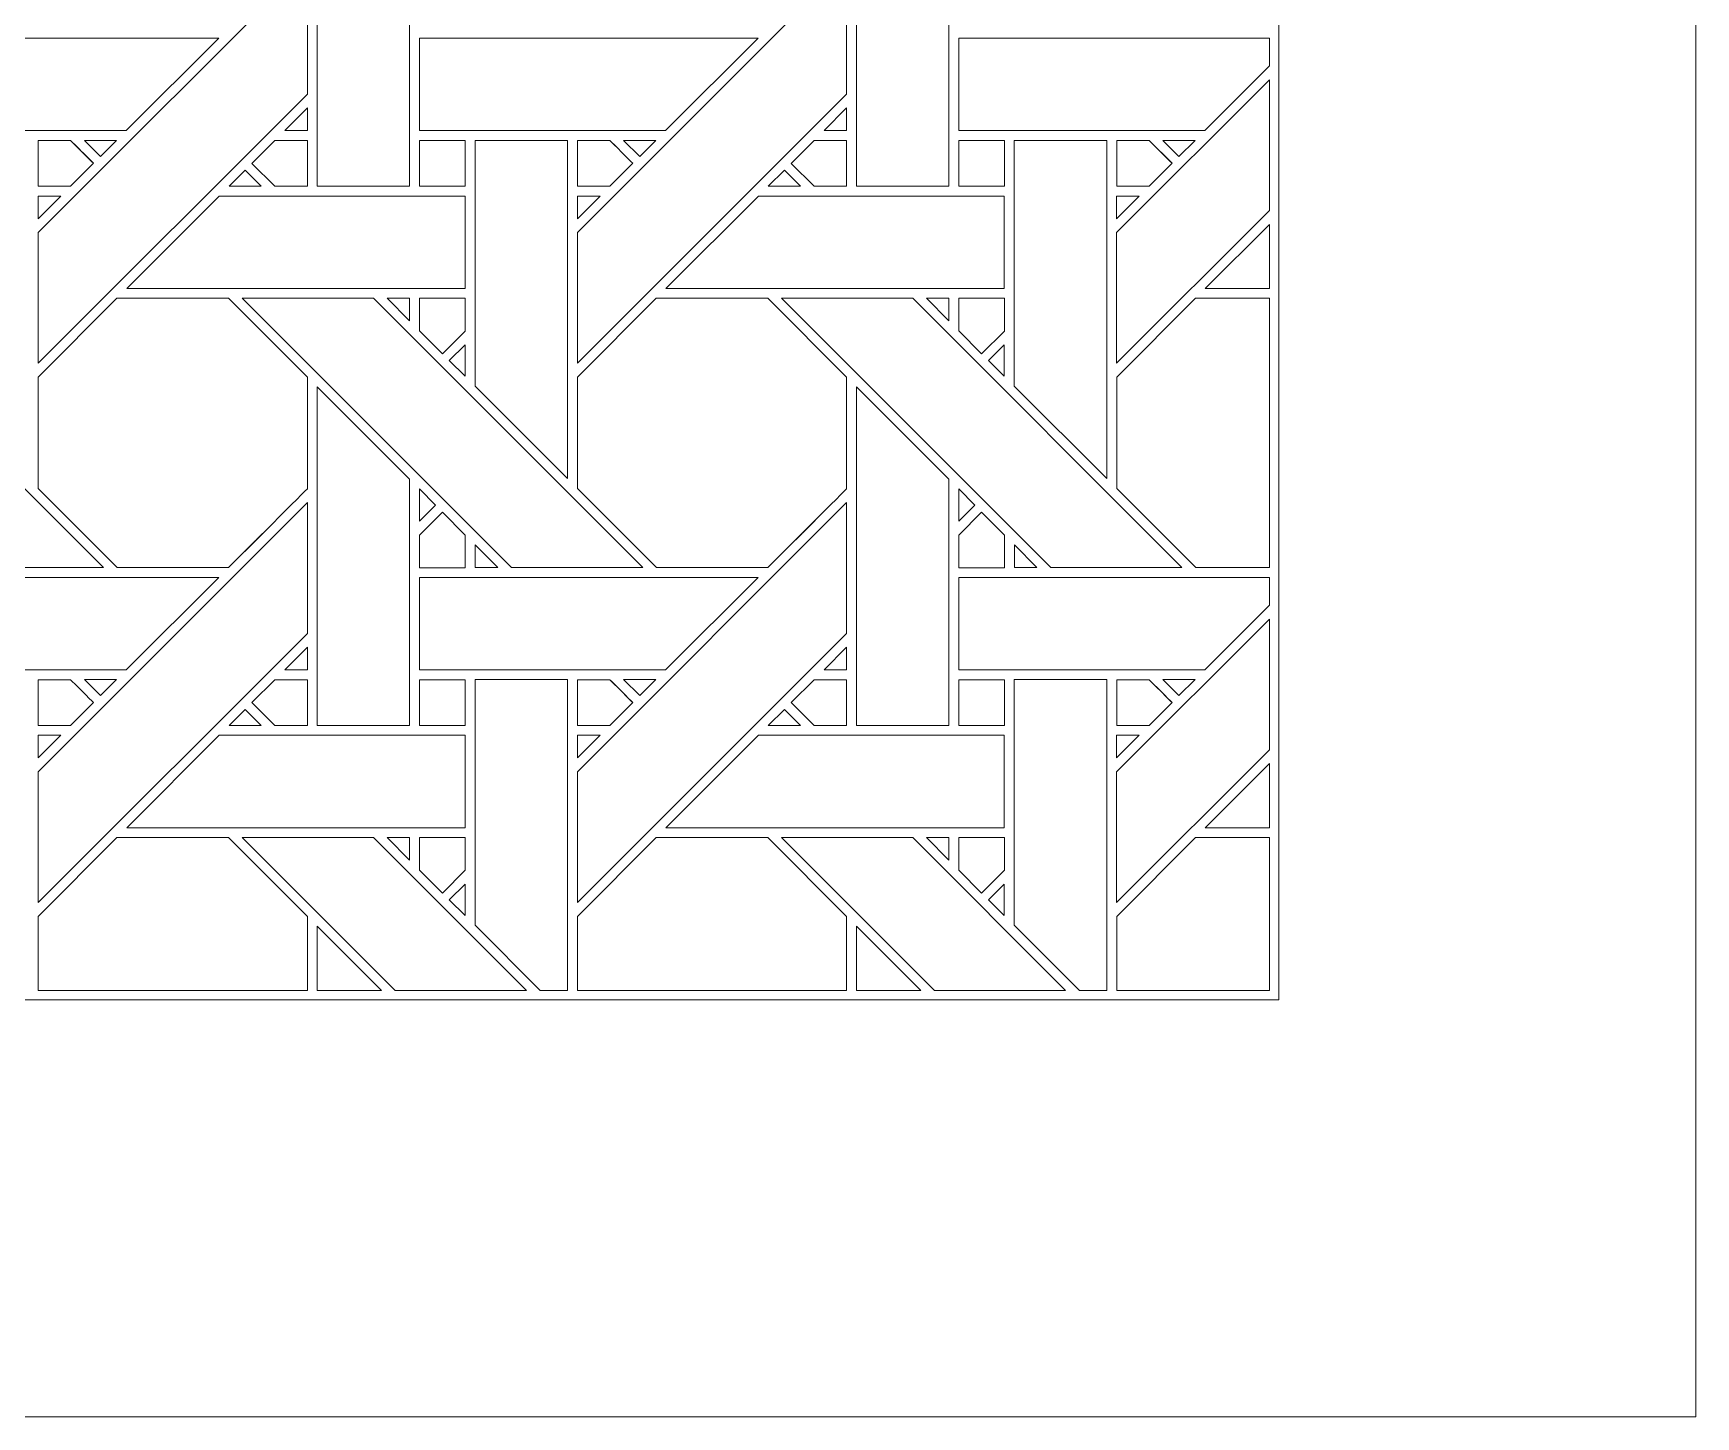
# Model space of a CAD drawing. Header units: inches. Extents: x 6.4 to 18.4, y 3.1 to 15.1.
# Drawn here: x 15.458 to 18.383, y 3.095 to 5.529 of the extents above; entities that cross this region are included whole.
import ezdxf

# ---------------------------------------------------------------- set-up
doc = ezdxf.new("R2010")
doc.units = ezdxf.units.IN
doc.header["$MEASUREMENT"] = 0
doc.layers.add('Design', color=7, linetype='Continuous', lineweight=0)

msp = doc.modelspace()

# ---------------------------------------------------------------- linework, layer by layer
at = {"layer": 'Design'}
for points, knots in [([(18.3821, 15.0948), (18.3821, 15.0948), (6.3829, 15.0948), (6.3829, 15.0948), (6.3829, 15.0948), (6.3829, 3.0948), (6.3829, 3.0948), (6.3829, 3.0948), (18.3829, 3.0948), (18.3829, 3.0948), (18.3829, 3.0948), (18.3829, 15.0948), (18.3829, 15.0948), (18.3829, 15.0948), (18.3821, 15.0948), (18.3821, 15.0948)], [0, 0, 0, 0, 1, 1, 1, 2, 2, 2, 3, 3, 3, 4, 4, 4, 5, 5, 5, 5]), ([(17.6485, 14.3611), (17.6485, 14.3611), (7.1165, 14.3611), (7.1165, 14.3611), (7.1165, 14.3611), (7.1165, 3.8284), (7.1165, 3.8284), (7.1165, 3.8284), (17.6492, 3.8284), (17.6492, 3.8284), (17.6492, 3.8284), (17.6492, 14.3611), (17.6492, 14.3611), (17.6492, 14.3611), (17.6485, 14.3611), (17.6485, 14.3611)], [0, 0, 0, 0, 1, 1, 1, 2, 2, 2, 3, 3, 3, 4, 4, 4, 5, 5, 5, 5]), ([(15.9574, 5.2595), (15.9574, 5.2595), (15.9574, 5.8553), (15.9574, 5.8553), (15.9574, 5.8553), (16.1201, 5.6932), (16.1201, 5.6932), (16.1201, 5.6932), (16.1201, 5.2595), (16.1201, 5.2595), (16.1201, 5.2595), (15.9574, 5.2595), (15.9574, 5.2595)], [0, 0, 0, 0, 1, 1, 1, 2, 2, 2, 3, 3, 3, 4, 4, 4, 4]), ([(16.9061, 5.2595), (16.9061, 5.2595), (16.9061, 5.8553), (16.9061, 5.8553), (16.9061, 5.8553), (17.0689, 5.6932), (17.0689, 5.6932), (17.0689, 5.6932), (17.0689, 5.2595), (17.0689, 5.2595), (17.0689, 5.2595), (16.9061, 5.2595), (16.9061, 5.2595)], [0, 0, 0, 0, 1, 1, 1, 2, 2, 2, 3, 3, 3, 4, 4, 4, 4]), ([(15.4666, 5.1782), (15.4666, 5.1782), (15.9403, 5.6518), (15.9403, 5.6518), (15.9403, 5.6518), (15.9403, 5.4217), (15.9403, 5.4217), (15.9403, 5.4217), (15.4666, 4.9481), (15.4666, 4.9481), (15.4666, 4.9481), (15.4666, 5.1782), (15.4666, 5.1782)], [0, 0, 0, 0, 1, 1, 1, 2, 2, 2, 3, 3, 3, 4, 4, 4, 4]), ([(16.889, 5.4217), (16.889, 5.4217), (16.4153, 4.9481), (16.4153, 4.9481), (16.4153, 4.9481), (16.4153, 5.1782), (16.4153, 5.1782), (16.4153, 5.1782), (16.889, 5.6518), (16.889, 5.6518), (16.889, 5.6518), (16.889, 5.4217), (16.889, 5.4217)], [0, 0, 0, 0, 1, 1, 1, 2, 2, 2, 3, 3, 3, 4, 4, 4, 4]), ([(15.1887, 5.3576), (15.1887, 5.3576), (15.1887, 5.5203), (15.1887, 5.5203), (15.1887, 5.5203), (15.7844, 5.5203), (15.7844, 5.5203), (15.7844, 5.5203), (15.6217, 5.3576), (15.6217, 5.3576), (15.6217, 5.3576), (15.1887, 5.3576), (15.1887, 5.3576)], [0, 0, 0, 0, 1, 1, 1, 2, 2, 2, 3, 3, 3, 4, 4, 4, 4]), ([(16.5704, 5.3576), (16.5704, 5.3576), (16.1375, 5.3576), (16.1375, 5.3576), (16.1375, 5.3576), (16.1375, 5.5203), (16.1375, 5.5203), (16.1375, 5.5203), (16.7332, 5.5203), (16.7332, 5.5203), (16.7332, 5.5203), (16.5704, 5.3576), (16.5704, 5.3576)], [0, 0, 0, 0, 1, 1, 1, 2, 2, 2, 3, 3, 3, 4, 4, 4, 4]), ([(17.6329, 5.4712), (17.6329, 5.4712), (17.5191, 5.3576), (17.5191, 5.3576), (17.5191, 5.3576), (17.0862, 5.3576), (17.0862, 5.3576), (17.0862, 5.3576), (17.0862, 5.5203), (17.0862, 5.5203), (17.0862, 5.5203), (17.6329, 5.5203), (17.6329, 5.5203), (17.6329, 5.5203), (17.6329, 5.4712), (17.6329, 5.4712)], [0, 0, 0, 0, 1, 1, 1, 2, 2, 2, 3, 3, 3, 4, 4, 4, 5, 5, 5, 5]), ([(17.364, 4.9481), (17.364, 4.9481), (17.364, 5.1782), (17.364, 5.1782), (17.364, 5.1782), (17.6329, 5.447), (17.6329, 5.447), (17.6329, 5.447), (17.6329, 5.2169), (17.6329, 5.2169), (17.6329, 5.2169), (17.364, 4.9481), (17.364, 4.9481)], [0, 0, 0, 0, 1, 1, 1, 2, 2, 2, 3, 3, 3, 4, 4, 4, 4]), ([(15.9005, 5.3576), (15.9005, 5.3576), (15.9403, 5.3973), (15.9403, 5.3973), (15.9403, 5.3973), (15.9403, 5.3576), (15.9403, 5.3576), (15.9403, 5.3576), (15.9005, 5.3576), (15.9005, 5.3576)], [0, 0, 0, 0, 1, 1, 1, 2, 2, 2, 3, 3, 3, 3]), ([(16.889, 5.3973), (16.889, 5.3973), (16.889, 5.3576), (16.889, 5.3576), (16.889, 5.3576), (16.8492, 5.3576), (16.8492, 5.3576), (16.8492, 5.3576), (16.889, 5.3973), (16.889, 5.3973)], [0, 0, 0, 0, 1, 1, 1, 2, 2, 2, 3, 3, 3, 3]), ([(15.5237, 5.3403), (15.5288, 5.3351), (15.5596, 5.3043), (15.564, 5.2999), (15.564, 5.2999), (15.5236, 5.2595), (15.5236, 5.2595), (15.5236, 5.2595), (15.4666, 5.2595), (15.4666, 5.2595), (15.4666, 5.2595), (15.4666, 5.3403), (15.4666, 5.3403), (15.4666, 5.3403), (15.5237, 5.3403), (15.5237, 5.3403)], [0, 0, 0, 0, 1, 1, 1, 2, 2, 2, 3, 3, 3, 4, 4, 4, 5, 5, 5, 5]), ([(15.4666, 5.2595), (15.4666, 5.2595), (15.4666, 5.3403), (15.4666, 5.3403), (15.4666, 5.3403), (15.5237, 5.3403), (15.5237, 5.3403), (15.5237, 5.3403), (15.564, 5.2999), (15.564, 5.2999), (15.564, 5.2999), (15.5236, 5.2595), (15.5236, 5.2595), (15.5236, 5.2595), (15.4666, 5.2595), (15.4666, 5.2595)], [0, 0, 0, 0, 1, 1, 1, 2, 2, 2, 3, 3, 3, 4, 4, 4, 5, 5, 5, 5]), ([(15.548, 5.3403), (15.548, 5.3403), (15.6045, 5.3403), (15.6045, 5.3403), (15.6045, 5.3403), (15.5762, 5.3121), (15.5762, 5.3121), (15.5762, 5.3121), (15.548, 5.3403), (15.548, 5.3403)], [0, 0, 0, 0, 1, 1, 1, 2, 2, 2, 3, 3, 3, 3]), ([(15.8832, 5.2595), (15.8832, 5.2595), (15.8428, 5.2998), (15.8428, 5.2998), (15.8428, 5.2998), (15.8832, 5.3403), (15.8832, 5.3403), (15.8832, 5.3403), (15.9403, 5.3403), (15.9403, 5.3403), (15.9403, 5.3403), (15.9403, 5.2595), (15.9403, 5.2595), (15.9403, 5.2595), (15.8832, 5.2595), (15.8832, 5.2595)], [0, 0, 0, 0, 1, 1, 1, 2, 2, 2, 3, 3, 3, 4, 4, 4, 5, 5, 5, 5]), ([(15.8428, 5.2998), (15.8428, 5.2998), (15.8832, 5.3403), (15.8832, 5.3403), (15.8832, 5.3403), (15.9403, 5.3403), (15.9403, 5.3403), (15.9403, 5.3403), (15.9403, 5.2595), (15.9403, 5.2595), (15.9403, 5.2595), (15.8832, 5.2595), (15.8832, 5.2595), (15.8832, 5.2595), (15.8428, 5.2998), (15.8428, 5.2998)], [0, 0, 0, 0, 1, 1, 1, 2, 2, 2, 3, 3, 3, 4, 4, 4, 5, 5, 5, 5]), ([(16.1375, 5.3403), (16.1375, 5.3403), (16.2177, 5.3403), (16.2177, 5.3403), (16.2177, 5.3403), (16.2177, 5.2595), (16.2177, 5.2595), (16.2177, 5.2595), (16.1375, 5.2595), (16.1375, 5.2595), (16.1375, 5.2595), (16.1375, 5.3403), (16.1375, 5.3403)], [0, 0, 0, 0, 1, 1, 1, 2, 2, 2, 3, 3, 3, 4, 4, 4, 4]), ([(16.1375, 5.2595), (16.1375, 5.2595), (16.1375, 5.3403), (16.1375, 5.3403), (16.1375, 5.3403), (16.2177, 5.3403), (16.2177, 5.3403), (16.2177, 5.3403), (16.2177, 5.2595), (16.2177, 5.2595), (16.2177, 5.2595), (16.1375, 5.2595), (16.1375, 5.2595)], [0, 0, 0, 0, 1, 1, 1, 2, 2, 2, 3, 3, 3, 4, 4, 4, 4]), ([(16.3982, 5.3403), (16.3982, 5.3403), (16.3982, 4.7452), (16.3982, 4.7452), (16.3982, 4.7452), (16.2352, 4.9081), (16.2352, 4.9081), (16.2352, 4.9081), (16.2352, 5.3403), (16.2352, 5.3403), (16.2352, 5.3403), (16.3982, 5.3403), (16.3982, 5.3403)], [0, 0, 0, 0, 1, 1, 1, 2, 2, 2, 3, 3, 3, 4, 4, 4, 4]), ([(16.4724, 5.3403), (16.4775, 5.3351), (16.5083, 5.3043), (16.5127, 5.2999), (16.5127, 5.2999), (16.4723, 5.2595), (16.4723, 5.2595), (16.4723, 5.2595), (16.4153, 5.2595), (16.4153, 5.2595), (16.4153, 5.2595), (16.4153, 5.3403), (16.4153, 5.3403), (16.4153, 5.3403), (16.4724, 5.3403), (16.4724, 5.3403)], [0, 0, 0, 0, 1, 1, 1, 2, 2, 2, 3, 3, 3, 4, 4, 4, 5, 5, 5, 5]), ([(16.5127, 5.2999), (16.5127, 5.2999), (16.4723, 5.2595), (16.4723, 5.2595), (16.4723, 5.2595), (16.4153, 5.2595), (16.4153, 5.2595), (16.4153, 5.2595), (16.4153, 5.3403), (16.4153, 5.3403), (16.4153, 5.3403), (16.4724, 5.3403), (16.4724, 5.3403), (16.4777, 5.335), (16.5085, 5.3041), (16.5127, 5.2999)], [0, 0, 0, 0, 1, 1, 1, 2, 2, 2, 3, 3, 3, 4, 4, 4, 5, 5, 5, 5]), ([(16.4967, 5.3403), (16.4967, 5.3403), (16.5532, 5.3403), (16.5532, 5.3403), (16.5532, 5.3403), (16.5249, 5.3121), (16.5249, 5.3121), (16.5249, 5.3121), (16.4967, 5.3403), (16.4967, 5.3403)], [0, 0, 0, 0, 1, 1, 1, 2, 2, 2, 3, 3, 3, 3]), ([(16.8319, 5.2595), (16.8319, 5.2595), (16.7915, 5.2998), (16.7915, 5.2998), (16.7915, 5.2998), (16.832, 5.3403), (16.832, 5.3403), (16.832, 5.3403), (16.889, 5.3403), (16.889, 5.3403), (16.889, 5.3403), (16.889, 5.2595), (16.889, 5.2595), (16.889, 5.2595), (16.8319, 5.2595), (16.8319, 5.2595)], [0, 0, 0, 0, 1, 1, 1, 2, 2, 2, 3, 3, 3, 4, 4, 4, 5, 5, 5, 5]), ([(16.889, 5.2595), (16.889, 5.2595), (16.8319, 5.2595), (16.8319, 5.2595), (16.8319, 5.2595), (16.7915, 5.2998), (16.7915, 5.2998), (16.7915, 5.2998), (16.832, 5.3403), (16.832, 5.3403), (16.832, 5.3403), (16.889, 5.3403), (16.889, 5.3403), (16.889, 5.3403), (16.889, 5.2595), (16.889, 5.2595)], [0, 0, 0, 0, 1, 1, 1, 2, 2, 2, 3, 3, 3, 4, 4, 4, 5, 5, 5, 5]), ([(17.0862, 5.2595), (17.0862, 5.2595), (17.0862, 5.3403), (17.0862, 5.3403), (17.0862, 5.3403), (17.1665, 5.3403), (17.1665, 5.3403), (17.1665, 5.3403), (17.1665, 5.2595), (17.1665, 5.2595), (17.1665, 5.2595), (17.0862, 5.2595), (17.0862, 5.2595)], [0, 0, 0, 0, 1, 1, 1, 2, 2, 2, 3, 3, 3, 4, 4, 4, 4]), ([(17.0862, 5.2595), (17.0862, 5.2595), (17.0862, 5.3403), (17.0862, 5.3403), (17.0862, 5.3403), (17.1665, 5.3403), (17.1665, 5.3403), (17.1665, 5.3403), (17.1665, 5.2595), (17.1665, 5.2595), (17.1665, 5.2595), (17.0862, 5.2595), (17.0862, 5.2595)], [0, 0, 0, 0, 1, 1, 1, 2, 2, 2, 3, 3, 3, 4, 4, 4, 4]), ([(17.3469, 4.7452), (17.3469, 4.7452), (17.184, 4.9081), (17.184, 4.9081), (17.184, 4.9081), (17.184, 5.3403), (17.184, 5.3403), (17.184, 5.3403), (17.3469, 5.3403), (17.3469, 5.3403), (17.3469, 5.3403), (17.3469, 4.7452), (17.3469, 4.7452)], [0, 0, 0, 0, 1, 1, 1, 2, 2, 2, 3, 3, 3, 4, 4, 4, 4]), ([(17.4211, 5.3403), (17.4263, 5.3351), (17.457, 5.3043), (17.4615, 5.2999), (17.4615, 5.2999), (17.421, 5.2595), (17.421, 5.2595), (17.421, 5.2595), (17.3641, 5.2595), (17.3641, 5.2595), (17.3641, 5.2595), (17.3641, 5.3403), (17.3641, 5.3403), (17.3641, 5.3403), (17.4211, 5.3403), (17.4211, 5.3403)], [0, 0, 0, 0, 1, 1, 1, 2, 2, 2, 3, 3, 3, 4, 4, 4, 5, 5, 5, 5]), ([(17.3641, 5.2595), (17.3641, 5.2595), (17.3641, 5.3403), (17.3641, 5.3403), (17.3641, 5.3403), (17.4211, 5.3403), (17.4211, 5.3403), (17.4211, 5.3403), (17.4615, 5.2999), (17.4615, 5.2999), (17.4615, 5.2999), (17.421, 5.2595), (17.421, 5.2595), (17.421, 5.2595), (17.3641, 5.2595), (17.3641, 5.2595)], [0, 0, 0, 0, 1, 1, 1, 2, 2, 2, 3, 3, 3, 4, 4, 4, 5, 5, 5, 5]), ([(17.4455, 5.3403), (17.4455, 5.3403), (17.5019, 5.3403), (17.5019, 5.3403), (17.5019, 5.3403), (17.4736, 5.3121), (17.4736, 5.3121), (17.4736, 5.3121), (17.4455, 5.3403), (17.4455, 5.3403)], [0, 0, 0, 0, 1, 1, 1, 2, 2, 2, 3, 3, 3, 3]), ([(15.8589, 5.2595), (15.8589, 5.2595), (15.8024, 5.2595), (15.8024, 5.2595), (15.8024, 5.2595), (15.8307, 5.2878), (15.8307, 5.2878), (15.8307, 5.2878), (15.8589, 5.2595), (15.8589, 5.2595)], [0, 0, 0, 0, 1, 1, 1, 2, 2, 2, 3, 3, 3, 3]), ([(16.7794, 5.2878), (16.7794, 5.2878), (16.8076, 5.2595), (16.8076, 5.2595), (16.8076, 5.2595), (16.7511, 5.2595), (16.7511, 5.2595), (16.7511, 5.2595), (16.7794, 5.2878), (16.7794, 5.2878)], [0, 0, 0, 0, 1, 1, 1, 2, 2, 2, 3, 3, 3, 3]), ([(15.5064, 5.2424), (15.5064, 5.2424), (15.4666, 5.2025), (15.4666, 5.2025), (15.4666, 5.2025), (15.4666, 5.2424), (15.4666, 5.2424), (15.4666, 5.2424), (15.5064, 5.2424), (15.5064, 5.2424)], [0, 0, 0, 0, 1, 1, 1, 2, 2, 2, 3, 3, 3, 3]), ([(15.6224, 5.0796), (15.6224, 5.0796), (15.7853, 5.2424), (15.7853, 5.2424), (15.7853, 5.2424), (16.2177, 5.2424), (16.2177, 5.2424), (16.2177, 5.2424), (16.2177, 5.0796), (16.2177, 5.0796), (16.2177, 5.0796), (15.6224, 5.0796), (15.6224, 5.0796)], [0, 0, 0, 0, 1, 1, 1, 2, 2, 2, 3, 3, 3, 4, 4, 4, 4]), ([(16.4551, 5.2424), (16.4551, 5.2424), (16.4153, 5.2025), (16.4153, 5.2025), (16.4153, 5.2025), (16.4153, 5.2424), (16.4153, 5.2424), (16.4153, 5.2424), (16.4551, 5.2424), (16.4551, 5.2424)], [0, 0, 0, 0, 1, 1, 1, 2, 2, 2, 3, 3, 3, 3]), ([(17.1664, 5.2424), (17.1664, 5.2424), (17.1664, 5.0796), (17.1664, 5.0796), (17.1664, 5.0796), (16.5711, 5.0796), (16.5711, 5.0796), (16.5711, 5.0796), (16.734, 5.2424), (16.734, 5.2424), (16.734, 5.2424), (17.1664, 5.2424), (17.1664, 5.2424)], [0, 0, 0, 0, 1, 1, 1, 2, 2, 2, 3, 3, 3, 4, 4, 4, 4]), ([(17.4039, 5.2424), (17.4039, 5.2424), (17.364, 5.2025), (17.364, 5.2025), (17.364, 5.2025), (17.364, 5.2424), (17.364, 5.2424), (17.364, 5.2424), (17.4039, 5.2424), (17.4039, 5.2424)], [0, 0, 0, 0, 1, 1, 1, 2, 2, 2, 3, 3, 3, 3]), ([(17.5199, 5.0796), (17.5199, 5.0796), (17.6329, 5.1925), (17.6329, 5.1925), (17.6329, 5.1925), (17.6329, 5.0796), (17.6329, 5.0796), (17.6329, 5.0796), (17.5199, 5.0796), (17.5199, 5.0796)], [0, 0, 0, 0, 1, 1, 1, 2, 2, 2, 3, 3, 3, 3]), ([(14.877, 5.0624), (14.877, 5.0624), (15.1079, 5.0624), (15.1079, 5.0624), (15.1079, 5.0624), (15.5816, 4.5888), (15.5816, 4.5888), (15.5816, 4.5888), (15.3506, 4.5888), (15.3506, 4.5888), (15.3506, 4.5888), (14.877, 5.0624), (14.877, 5.0624)], [0, 0, 0, 0, 1, 1, 1, 2, 2, 2, 3, 3, 3, 4, 4, 4, 4]), ([(15.4666, 4.728), (15.4666, 4.728), (15.4666, 4.9237), (15.4666, 4.9237), (15.4666, 4.9237), (15.6053, 5.0624), (15.6053, 5.0624), (15.6053, 5.0624), (15.8015, 5.0624), (15.8015, 5.0624), (15.8015, 5.0624), (15.9403, 4.9237), (15.9403, 4.9237), (15.9403, 4.9237), (15.9403, 4.7274), (15.9403, 4.7274), (15.9225, 4.7095), (15.8105, 4.5978), (15.8016, 4.5888), (15.8016, 4.5888), (15.6058, 4.5888), (15.6058, 4.5888), (15.6058, 4.5888), (15.4666, 4.728), (15.4666, 4.728)], [0, 0, 0, 0, 1, 1, 1, 2, 2, 2, 3, 3, 3, 4, 4, 4, 5, 5, 5, 6, 6, 6, 7, 7, 7, 8, 8, 8, 8]), ([(15.4666, 4.728), (15.4666, 4.728), (15.4666, 4.9237), (15.4666, 4.9237), (15.4666, 4.9237), (15.6053, 5.0624), (15.6053, 5.0624), (15.6053, 5.0624), (15.8015, 5.0624), (15.8015, 5.0624), (15.8015, 5.0624), (15.9403, 4.9237), (15.9403, 4.9237), (15.9403, 4.9237), (15.9403, 4.7274), (15.9403, 4.7274), (15.9223, 4.7094), (15.8104, 4.5977), (15.8016, 4.5888), (15.8016, 4.5888), (15.6058, 4.5888), (15.6058, 4.5888), (15.6058, 4.5888), (15.4666, 4.728), (15.4666, 4.728)], [0, 0, 0, 0, 1, 1, 1, 2, 2, 2, 3, 3, 3, 4, 4, 4, 5, 5, 5, 6, 6, 6, 7, 7, 7, 8, 8, 8, 8]), ([(15.8257, 5.0624), (15.8257, 5.0624), (16.0567, 5.0624), (16.0567, 5.0624), (16.0567, 5.0624), (16.5303, 4.5888), (16.5303, 4.5888), (16.5303, 4.5888), (16.2993, 4.5888), (16.2993, 4.5888), (16.2993, 4.5888), (15.8257, 5.0624), (15.8257, 5.0624)], [0, 0, 0, 0, 1, 1, 1, 2, 2, 2, 3, 3, 3, 4, 4, 4, 4]), ([(16.1202, 5.0624), (16.1202, 5.0624), (16.1202, 5.0226), (16.1202, 5.0226), (16.1202, 5.0226), (16.0808, 5.0624), (16.0808, 5.0624), (16.0808, 5.0624), (16.1202, 5.0624), (16.1202, 5.0624)], [0, 0, 0, 0, 1, 1, 1, 2, 2, 2, 3, 3, 3, 3]), ([(16.2177, 5.0624), (16.2177, 5.0624), (16.2177, 5.0048), (16.2177, 5.0048), (16.2177, 5.0048), (16.1778, 4.9648), (16.1778, 4.9648), (16.1778, 4.9648), (16.1375, 5.0052), (16.1375, 5.0052), (16.1375, 5.0052), (16.1375, 5.0624), (16.1375, 5.0624), (16.1375, 5.0624), (16.2177, 5.0624), (16.2177, 5.0624)], [0, 0, 0, 0, 1, 1, 1, 2, 2, 2, 3, 3, 3, 4, 4, 4, 5, 5, 5, 5]), ([(16.1778, 4.9648), (16.1778, 4.9648), (16.1375, 5.0052), (16.1375, 5.0052), (16.1375, 5.0052), (16.1375, 5.0624), (16.1375, 5.0624), (16.1375, 5.0624), (16.2177, 5.0624), (16.2177, 5.0624), (16.2177, 5.0624), (16.2177, 5.0048), (16.2177, 5.0048), (16.2177, 5.0048), (16.1778, 4.9648), (16.1778, 4.9648)], [0, 0, 0, 0, 1, 1, 1, 2, 2, 2, 3, 3, 3, 4, 4, 4, 5, 5, 5, 5]), ([(16.4153, 4.728), (16.4153, 4.728), (16.4153, 4.9237), (16.4153, 4.9237), (16.4153, 4.9237), (16.554, 5.0624), (16.554, 5.0624), (16.554, 5.0624), (16.7502, 5.0624), (16.7502, 5.0624), (16.7502, 5.0624), (16.889, 4.9237), (16.889, 4.9237), (16.889, 4.9237), (16.889, 4.7274), (16.889, 4.7274), (16.8712, 4.7095), (16.7593, 4.5978), (16.7503, 4.5888), (16.7503, 4.5888), (16.5546, 4.5888), (16.5546, 4.5888), (16.5546, 4.5888), (16.4153, 4.728), (16.4153, 4.728)], [0, 0, 0, 0, 1, 1, 1, 2, 2, 2, 3, 3, 3, 4, 4, 4, 5, 5, 5, 6, 6, 6, 7, 7, 7, 8, 8, 8, 8]), ([(16.889, 4.7274), (16.8711, 4.7094), (16.7592, 4.5977), (16.7503, 4.5888), (16.7503, 4.5888), (16.5546, 4.5888), (16.5546, 4.5888), (16.5546, 4.5888), (16.4153, 4.728), (16.4153, 4.728), (16.4153, 4.728), (16.4153, 4.9237), (16.4153, 4.9237), (16.4153, 4.9237), (16.554, 5.0624), (16.554, 5.0624), (16.554, 5.0624), (16.7502, 5.0624), (16.7502, 5.0624), (16.7502, 5.0624), (16.889, 4.9237), (16.889, 4.9237), (16.889, 4.9237), (16.889, 4.7274), (16.889, 4.7274)], [0, 0, 0, 0, 1, 1, 1, 2, 2, 2, 3, 3, 3, 4, 4, 4, 5, 5, 5, 6, 6, 6, 7, 7, 7, 8, 8, 8, 8]), ([(17.248, 4.5888), (17.248, 4.5888), (16.7745, 5.0624), (16.7745, 5.0624), (16.7745, 5.0624), (17.0054, 5.0624), (17.0054, 5.0624), (17.0054, 5.0624), (17.479, 4.5888), (17.479, 4.5888), (17.479, 4.5888), (17.248, 4.5888), (17.248, 4.5888)], [0, 0, 0, 0, 1, 1, 1, 2, 2, 2, 3, 3, 3, 4, 4, 4, 4]), ([(17.069, 5.0624), (17.069, 5.0624), (17.069, 5.0226), (17.069, 5.0226), (17.069, 5.0226), (17.0295, 5.0624), (17.0295, 5.0624), (17.0295, 5.0624), (17.069, 5.0624), (17.069, 5.0624)], [0, 0, 0, 0, 1, 1, 1, 2, 2, 2, 3, 3, 3, 3]), ([(17.1665, 5.0624), (17.1665, 5.0624), (17.1665, 5.0048), (17.1665, 5.0048), (17.1665, 5.0048), (17.1265, 4.9648), (17.1265, 4.9648), (17.1265, 4.9648), (17.0862, 5.0052), (17.0862, 5.0052), (17.0862, 5.0052), (17.0862, 5.0624), (17.0862, 5.0624), (17.0862, 5.0624), (17.1665, 5.0624), (17.1665, 5.0624)], [0, 0, 0, 0, 1, 1, 1, 2, 2, 2, 3, 3, 3, 4, 4, 4, 5, 5, 5, 5]), ([(17.1265, 4.9648), (17.1265, 4.9648), (17.0862, 5.0052), (17.0862, 5.0052), (17.0862, 5.0052), (17.0862, 5.0624), (17.0862, 5.0624), (17.0862, 5.0624), (17.1665, 5.0624), (17.1665, 5.0624), (17.1665, 5.0624), (17.1665, 5.0048), (17.1665, 5.0048), (17.1665, 5.0048), (17.1265, 4.9648), (17.1265, 4.9648)], [0, 0, 0, 0, 1, 1, 1, 2, 2, 2, 3, 3, 3, 4, 4, 4, 5, 5, 5, 5]), ([(17.3641, 4.728), (17.3641, 4.728), (17.3641, 4.9237), (17.3641, 4.9237), (17.3641, 4.9237), (17.5028, 5.0624), (17.5028, 5.0624), (17.5028, 5.0624), (17.6329, 5.0624), (17.6329, 5.0624), (17.6329, 5.0624), (17.6329, 4.5888), (17.6329, 4.5888), (17.6329, 4.5888), (17.5033, 4.5888), (17.5033, 4.5888), (17.5033, 4.5888), (17.3641, 4.728), (17.3641, 4.728)], [0, 0, 0, 0, 1, 1, 1, 2, 2, 2, 3, 3, 3, 4, 4, 4, 5, 5, 5, 6, 6, 6, 6]), ([(17.6329, 4.5888), (17.6329, 4.5888), (17.5033, 4.5888), (17.5033, 4.5888), (17.5033, 4.5888), (17.3641, 4.728), (17.3641, 4.728), (17.3641, 4.728), (17.3641, 4.9237), (17.3641, 4.9237), (17.3641, 4.9237), (17.5028, 5.0624), (17.5028, 5.0624), (17.5028, 5.0624), (17.6329, 5.0624), (17.6329, 5.0624), (17.6329, 5.0624), (17.6329, 4.5888), (17.6329, 4.5888)], [0, 0, 0, 0, 1, 1, 1, 2, 2, 2, 3, 3, 3, 4, 4, 4, 5, 5, 5, 6, 6, 6, 6]), ([(16.2177, 4.9806), (16.2177, 4.9806), (16.2177, 4.9254), (16.2177, 4.9254), (16.2177, 4.9254), (16.1899, 4.9528), (16.1899, 4.9528), (16.1899, 4.9528), (16.2177, 4.9806), (16.2177, 4.9806)], [0, 0, 0, 0, 1, 1, 1, 2, 2, 2, 3, 3, 3, 3]), ([(17.1664, 4.9806), (17.1664, 4.9806), (17.1664, 4.9254), (17.1664, 4.9254), (17.1664, 4.9254), (17.1387, 4.9528), (17.1387, 4.9528), (17.1387, 4.9528), (17.1664, 4.9806), (17.1664, 4.9806)], [0, 0, 0, 0, 1, 1, 1, 2, 2, 2, 3, 3, 3, 3]), ([(16.1201, 4.7445), (16.1201, 4.7445), (16.1201, 4.3108), (16.1201, 4.3108), (16.1201, 4.3108), (15.9574, 4.3108), (15.9574, 4.3108), (15.9574, 4.3108), (15.9574, 4.9066), (15.9574, 4.9066), (15.9574, 4.9066), (16.1201, 4.7445), (16.1201, 4.7445)], [0, 0, 0, 0, 1, 1, 1, 2, 2, 2, 3, 3, 3, 4, 4, 4, 4]), ([(16.9061, 4.3108), (16.9061, 4.3108), (16.9061, 4.9066), (16.9061, 4.9066), (16.9061, 4.9066), (17.0689, 4.7445), (17.0689, 4.7445), (17.0689, 4.7445), (17.0689, 4.3108), (17.0689, 4.3108), (17.0689, 4.3108), (16.9061, 4.3108), (16.9061, 4.3108)], [0, 0, 0, 0, 1, 1, 1, 2, 2, 2, 3, 3, 3, 4, 4, 4, 4]), ([(16.1374, 4.6702), (16.1374, 4.6702), (16.1374, 4.727), (16.1374, 4.727), (16.1374, 4.727), (16.1656, 4.6984), (16.1656, 4.6984), (16.1656, 4.6984), (16.1374, 4.6702), (16.1374, 4.6702)], [0, 0, 0, 0, 1, 1, 1, 2, 2, 2, 3, 3, 3, 3]), ([(17.0862, 4.6702), (17.0862, 4.6702), (17.0862, 4.727), (17.0862, 4.727), (17.0862, 4.727), (17.1144, 4.6984), (17.1144, 4.6984), (17.1144, 4.6984), (17.0862, 4.6702), (17.0862, 4.6702)], [0, 0, 0, 0, 1, 1, 1, 2, 2, 2, 3, 3, 3, 3]), ([(15.4666, 4.2294), (15.4666, 4.2294), (15.9403, 4.703), (15.9403, 4.703), (15.9403, 4.703), (15.9403, 4.473), (15.9403, 4.473), (15.9403, 4.473), (15.4666, 3.9994), (15.4666, 3.9994), (15.4666, 3.9994), (15.4666, 4.2294), (15.4666, 4.2294)], [0, 0, 0, 0, 1, 1, 1, 2, 2, 2, 3, 3, 3, 4, 4, 4, 4]), ([(16.1375, 4.5885), (16.1375, 4.5885), (16.1375, 4.6458), (16.1375, 4.6458), (16.1375, 4.6458), (16.1778, 4.6861), (16.1778, 4.6861), (16.1778, 4.6861), (16.2181, 4.6458), (16.2181, 4.6458), (16.2181, 4.6458), (16.2181, 4.5885), (16.2181, 4.5885), (16.2181, 4.5885), (16.1375, 4.5885), (16.1375, 4.5885)], [0, 0, 0, 0, 1, 1, 1, 2, 2, 2, 3, 3, 3, 4, 4, 4, 5, 5, 5, 5]), ([(16.1375, 4.6458), (16.1375, 4.6458), (16.1778, 4.6861), (16.1778, 4.6861), (16.1778, 4.6861), (16.2181, 4.6458), (16.2181, 4.6458), (16.2181, 4.6458), (16.2181, 4.5885), (16.2181, 4.5885), (16.2181, 4.5885), (16.1375, 4.5885), (16.1375, 4.5885), (16.1375, 4.5885), (16.1375, 4.6458), (16.1375, 4.6458)], [0, 0, 0, 0, 1, 1, 1, 2, 2, 2, 3, 3, 3, 4, 4, 4, 5, 5, 5, 5]), ([(16.4153, 4.2294), (16.4153, 4.2294), (16.889, 4.703), (16.889, 4.703), (16.889, 4.703), (16.889, 4.473), (16.889, 4.473), (16.889, 4.473), (16.4153, 3.9994), (16.4153, 3.9994), (16.4153, 3.9994), (16.4153, 4.2294), (16.4153, 4.2294)], [0, 0, 0, 0, 1, 1, 1, 2, 2, 2, 3, 3, 3, 4, 4, 4, 4]), ([(17.0862, 4.5885), (17.0862, 4.5885), (17.0862, 4.6458), (17.0862, 4.6458), (17.0862, 4.6458), (17.1265, 4.6861), (17.1265, 4.6861), (17.1265, 4.6861), (17.1669, 4.6458), (17.1669, 4.6458), (17.1669, 4.6458), (17.1669, 4.5885), (17.1669, 4.5885), (17.1669, 4.5885), (17.0862, 4.5885), (17.0862, 4.5885)], [0, 0, 0, 0, 1, 1, 1, 2, 2, 2, 3, 3, 3, 4, 4, 4, 5, 5, 5, 5]), ([(17.1265, 4.6861), (17.1265, 4.6861), (17.1669, 4.6458), (17.1669, 4.6458), (17.1669, 4.6458), (17.1669, 4.5885), (17.1669, 4.5885), (17.1669, 4.5885), (17.0862, 4.5885), (17.0862, 4.5885), (17.0862, 4.5885), (17.0862, 4.6458), (17.0862, 4.6458), (17.0862, 4.6458), (17.1265, 4.6861), (17.1265, 4.6861)], [0, 0, 0, 0, 1, 1, 1, 2, 2, 2, 3, 3, 3, 4, 4, 4, 5, 5, 5, 5]), ([(16.2751, 4.5888), (16.2751, 4.5888), (16.2354, 4.5888), (16.2354, 4.5888), (16.2354, 4.5888), (16.2354, 4.6285), (16.2354, 4.6285), (16.2354, 4.6285), (16.2751, 4.5888), (16.2751, 4.5888)], [0, 0, 0, 0, 1, 1, 1, 2, 2, 2, 3, 3, 3, 3]), ([(17.1841, 4.5888), (17.1841, 4.5888), (17.1841, 4.6286), (17.1841, 4.6286), (17.1841, 4.6286), (17.2238, 4.5888), (17.2238, 4.5888), (17.2238, 4.5888), (17.1841, 4.5888), (17.1841, 4.5888)], [0, 0, 0, 0, 1, 1, 1, 2, 2, 2, 3, 3, 3, 3]), ([(15.1887, 4.4088), (15.1887, 4.4088), (15.1887, 4.5715), (15.1887, 4.5715), (15.1887, 4.5715), (15.7844, 4.5715), (15.7844, 4.5715), (15.7844, 4.5715), (15.6217, 4.4088), (15.6217, 4.4088), (15.6217, 4.4088), (15.1887, 4.4088), (15.1887, 4.4088)], [0, 0, 0, 0, 1, 1, 1, 2, 2, 2, 3, 3, 3, 4, 4, 4, 4]), ([(16.1375, 4.4088), (16.1375, 4.4088), (16.1375, 4.5715), (16.1375, 4.5715), (16.1375, 4.5715), (16.7332, 4.5715), (16.7332, 4.5715), (16.7332, 4.5715), (16.5704, 4.4088), (16.5704, 4.4088), (16.5704, 4.4088), (16.1375, 4.4088), (16.1375, 4.4088)], [0, 0, 0, 0, 1, 1, 1, 2, 2, 2, 3, 3, 3, 4, 4, 4, 4]), ([(17.6329, 4.5225), (17.6329, 4.5225), (17.5191, 4.4088), (17.5191, 4.4088), (17.5191, 4.4088), (17.0862, 4.4088), (17.0862, 4.4088), (17.0862, 4.4088), (17.0862, 4.5715), (17.0862, 4.5715), (17.0862, 4.5715), (17.6329, 4.5715), (17.6329, 4.5715), (17.6329, 4.5715), (17.6329, 4.5225), (17.6329, 4.5225)], [0, 0, 0, 0, 1, 1, 1, 2, 2, 2, 3, 3, 3, 4, 4, 4, 5, 5, 5, 5]), ([(17.364, 3.9994), (17.364, 3.9994), (17.364, 4.2294), (17.364, 4.2294), (17.364, 4.2294), (17.6329, 4.4982), (17.6329, 4.4982), (17.6329, 4.4982), (17.6329, 4.2682), (17.6329, 4.2682), (17.6329, 4.2682), (17.364, 3.9994), (17.364, 3.9994)], [0, 0, 0, 0, 1, 1, 1, 2, 2, 2, 3, 3, 3, 4, 4, 4, 4]), ([(15.9005, 4.4089), (15.9005, 4.4089), (15.9403, 4.4486), (15.9403, 4.4486), (15.9403, 4.4486), (15.9403, 4.4089), (15.9403, 4.4089), (15.9403, 4.4089), (15.9005, 4.4089), (15.9005, 4.4089)], [0, 0, 0, 0, 1, 1, 1, 2, 2, 2, 3, 3, 3, 3]), ([(16.8492, 4.4089), (16.8492, 4.4089), (16.889, 4.4486), (16.889, 4.4486), (16.889, 4.4486), (16.889, 4.4089), (16.889, 4.4089), (16.889, 4.4089), (16.8492, 4.4089), (16.8492, 4.4089)], [0, 0, 0, 0, 1, 1, 1, 2, 2, 2, 3, 3, 3, 3]), ([(15.564, 4.3512), (15.564, 4.3512), (15.5236, 4.3107), (15.5236, 4.3107), (15.5236, 4.3107), (15.4666, 4.3107), (15.4666, 4.3107), (15.4666, 4.3107), (15.4666, 4.3915), (15.4666, 4.3915), (15.4666, 4.3915), (15.5237, 4.3915), (15.5237, 4.3915), (15.5288, 4.3864), (15.5596, 4.3556), (15.564, 4.3512)], [0, 0, 0, 0, 1, 1, 1, 2, 2, 2, 3, 3, 3, 4, 4, 4, 5, 5, 5, 5]), ([(15.4666, 4.3107), (15.4666, 4.3107), (15.4666, 4.3915), (15.4666, 4.3915), (15.4666, 4.3915), (15.5237, 4.3915), (15.5237, 4.3915), (15.5288, 4.3864), (15.5596, 4.3556), (15.564, 4.3512), (15.564, 4.3512), (15.5236, 4.3107), (15.5236, 4.3107), (15.5236, 4.3107), (15.4666, 4.3107), (15.4666, 4.3107)], [0, 0, 0, 0, 1, 1, 1, 2, 2, 2, 3, 3, 3, 4, 4, 4, 5, 5, 5, 5]), ([(15.548, 4.3916), (15.548, 4.3916), (15.6045, 4.3916), (15.6045, 4.3916), (15.6045, 4.3916), (15.5762, 4.3634), (15.5762, 4.3634), (15.5762, 4.3634), (15.548, 4.3916), (15.548, 4.3916)], [0, 0, 0, 0, 1, 1, 1, 2, 2, 2, 3, 3, 3, 3]), ([(15.8832, 4.3915), (15.8832, 4.3915), (15.9403, 4.3915), (15.9403, 4.3915), (15.9403, 4.3915), (15.9403, 4.3107), (15.9403, 4.3107), (15.9403, 4.3107), (15.8832, 4.3107), (15.8832, 4.3107), (15.8832, 4.3107), (15.8428, 4.3511), (15.8428, 4.3511), (15.8428, 4.3511), (15.8832, 4.3915), (15.8832, 4.3915)], [0, 0, 0, 0, 1, 1, 1, 2, 2, 2, 3, 3, 3, 4, 4, 4, 5, 5, 5, 5]), ([(15.8428, 4.3511), (15.8428, 4.3511), (15.8832, 4.3915), (15.8832, 4.3915), (15.8832, 4.3915), (15.9403, 4.3915), (15.9403, 4.3915), (15.9403, 4.3915), (15.9403, 4.3107), (15.9403, 4.3107), (15.9403, 4.3107), (15.8832, 4.3107), (15.8832, 4.3107), (15.8832, 4.3107), (15.8428, 4.3511), (15.8428, 4.3511)], [0, 0, 0, 0, 1, 1, 1, 2, 2, 2, 3, 3, 3, 4, 4, 4, 5, 5, 5, 5]), ([(16.1375, 4.3107), (16.1375, 4.3107), (16.1375, 4.3915), (16.1375, 4.3915), (16.1375, 4.3915), (16.2177, 4.3915), (16.2177, 4.3915), (16.2177, 4.3915), (16.2177, 4.3107), (16.2177, 4.3107), (16.2177, 4.3107), (16.1375, 4.3107), (16.1375, 4.3107)], [0, 0, 0, 0, 1, 1, 1, 2, 2, 2, 3, 3, 3, 4, 4, 4, 4]), ([(16.1375, 4.3107), (16.1375, 4.3107), (16.1375, 4.3915), (16.1375, 4.3915), (16.1375, 4.3915), (16.2177, 4.3915), (16.2177, 4.3915), (16.2177, 4.3915), (16.2177, 4.3107), (16.2177, 4.3107), (16.2177, 4.3107), (16.1375, 4.3107), (16.1375, 4.3107)], [0, 0, 0, 0, 1, 1, 1, 2, 2, 2, 3, 3, 3, 4, 4, 4, 4]), ([(16.3498, 3.8448), (16.3498, 3.8448), (16.2352, 3.9594), (16.2352, 3.9594), (16.2352, 3.9594), (16.2352, 4.3916), (16.2352, 4.3916), (16.2352, 4.3916), (16.3982, 4.3916), (16.3982, 4.3916), (16.3982, 4.3916), (16.3982, 3.8448), (16.3982, 3.8448), (16.3982, 3.8448), (16.3498, 3.8448), (16.3498, 3.8448)], [0, 0, 0, 0, 1, 1, 1, 2, 2, 2, 3, 3, 3, 4, 4, 4, 5, 5, 5, 5]), ([(16.5127, 4.3512), (16.5127, 4.3512), (16.4723, 4.3107), (16.4723, 4.3107), (16.4723, 4.3107), (16.4153, 4.3107), (16.4153, 4.3107), (16.4153, 4.3107), (16.4153, 4.3915), (16.4153, 4.3915), (16.4153, 4.3915), (16.4724, 4.3915), (16.4724, 4.3915), (16.4775, 4.3864), (16.5083, 4.3556), (16.5127, 4.3512)], [0, 0, 0, 0, 1, 1, 1, 2, 2, 2, 3, 3, 3, 4, 4, 4, 5, 5, 5, 5]), ([(16.4153, 4.3107), (16.4153, 4.3107), (16.4153, 4.3915), (16.4153, 4.3915), (16.4153, 4.3915), (16.4724, 4.3915), (16.4724, 4.3915), (16.4778, 4.3862), (16.5127, 4.3512), (16.5127, 4.3512), (16.5127, 4.3512), (16.4723, 4.3107), (16.4723, 4.3107), (16.4723, 4.3107), (16.4153, 4.3107), (16.4153, 4.3107)], [0, 0, 0, 0, 1, 1, 1, 2, 2, 2, 3, 3, 3, 4, 4, 4, 5, 5, 5, 5]), ([(16.4967, 4.3916), (16.4967, 4.3916), (16.5532, 4.3916), (16.5532, 4.3916), (16.5532, 4.3916), (16.5249, 4.3634), (16.5249, 4.3634), (16.5249, 4.3634), (16.4967, 4.3916), (16.4967, 4.3916)], [0, 0, 0, 0, 1, 1, 1, 2, 2, 2, 3, 3, 3, 3]), ([(16.832, 4.3915), (16.832, 4.3915), (16.889, 4.3915), (16.889, 4.3915), (16.889, 4.3915), (16.889, 4.3107), (16.889, 4.3107), (16.889, 4.3107), (16.8319, 4.3107), (16.8319, 4.3107), (16.8319, 4.3107), (16.7915, 4.3511), (16.7915, 4.3511), (16.7915, 4.3511), (16.832, 4.3915), (16.832, 4.3915)], [0, 0, 0, 0, 1, 1, 1, 2, 2, 2, 3, 3, 3, 4, 4, 4, 5, 5, 5, 5]), ([(16.7915, 4.3511), (16.7915, 4.3511), (16.832, 4.3915), (16.832, 4.3915), (16.832, 4.3915), (16.889, 4.3915), (16.889, 4.3915), (16.889, 4.3915), (16.889, 4.3107), (16.889, 4.3107), (16.889, 4.3107), (16.8319, 4.3107), (16.8319, 4.3107), (16.8319, 4.3107), (16.7915, 4.3511), (16.7915, 4.3511)], [0, 0, 0, 0, 1, 1, 1, 2, 2, 2, 3, 3, 3, 4, 4, 4, 5, 5, 5, 5]), ([(17.0862, 4.3107), (17.0862, 4.3107), (17.0862, 4.3915), (17.0862, 4.3915), (17.0862, 4.3915), (17.1665, 4.3915), (17.1665, 4.3915), (17.1665, 4.3915), (17.1665, 4.3107), (17.1665, 4.3107), (17.1665, 4.3107), (17.0862, 4.3107), (17.0862, 4.3107)], [0, 0, 0, 0, 1, 1, 1, 2, 2, 2, 3, 3, 3, 4, 4, 4, 4]), ([(17.0862, 4.3107), (17.0862, 4.3107), (17.0862, 4.3915), (17.0862, 4.3915), (17.0862, 4.3915), (17.1665, 4.3915), (17.1665, 4.3915), (17.1665, 4.3915), (17.1665, 4.3107), (17.1665, 4.3107), (17.1665, 4.3107), (17.0862, 4.3107), (17.0862, 4.3107)], [0, 0, 0, 0, 1, 1, 1, 2, 2, 2, 3, 3, 3, 4, 4, 4, 4]), ([(17.3469, 3.8448), (17.3469, 3.8448), (17.2986, 3.8448), (17.2986, 3.8448), (17.2986, 3.8448), (17.184, 3.9594), (17.184, 3.9594), (17.184, 3.9594), (17.184, 4.3916), (17.184, 4.3916), (17.184, 4.3916), (17.3469, 4.3916), (17.3469, 4.3916), (17.3469, 4.3916), (17.3469, 3.8448), (17.3469, 3.8448)], [0, 0, 0, 0, 1, 1, 1, 2, 2, 2, 3, 3, 3, 4, 4, 4, 5, 5, 5, 5]), ([(17.4615, 4.3512), (17.4615, 4.3512), (17.421, 4.3107), (17.421, 4.3107), (17.421, 4.3107), (17.3641, 4.3107), (17.3641, 4.3107), (17.3641, 4.3107), (17.3641, 4.3915), (17.3641, 4.3915), (17.3641, 4.3915), (17.4211, 4.3915), (17.4211, 4.3915), (17.4263, 4.3864), (17.457, 4.3556), (17.4615, 4.3512)], [0, 0, 0, 0, 1, 1, 1, 2, 2, 2, 3, 3, 3, 4, 4, 4, 5, 5, 5, 5]), ([(17.3641, 4.3107), (17.3641, 4.3107), (17.3641, 4.3915), (17.3641, 4.3915), (17.3641, 4.3915), (17.4211, 4.3915), (17.4211, 4.3915), (17.4265, 4.3861), (17.4615, 4.3512), (17.4615, 4.3512), (17.4615, 4.3512), (17.421, 4.3107), (17.421, 4.3107), (17.421, 4.3107), (17.3641, 4.3107), (17.3641, 4.3107)], [0, 0, 0, 0, 1, 1, 1, 2, 2, 2, 3, 3, 3, 4, 4, 4, 5, 5, 5, 5]), ([(17.4455, 4.3916), (17.4455, 4.3916), (17.5019, 4.3916), (17.5019, 4.3916), (17.5019, 4.3916), (17.4736, 4.3634), (17.4736, 4.3634), (17.4736, 4.3634), (17.4455, 4.3916), (17.4455, 4.3916)], [0, 0, 0, 0, 1, 1, 1, 2, 2, 2, 3, 3, 3, 3]), ([(15.8589, 4.3108), (15.8589, 4.3108), (15.8024, 4.3108), (15.8024, 4.3108), (15.8024, 4.3108), (15.8307, 4.339), (15.8307, 4.339), (15.8307, 4.339), (15.8589, 4.3108), (15.8589, 4.3108)], [0, 0, 0, 0, 1, 1, 1, 2, 2, 2, 3, 3, 3, 3]), ([(16.8076, 4.3108), (16.8076, 4.3108), (16.7511, 4.3108), (16.7511, 4.3108), (16.7511, 4.3108), (16.7794, 4.339), (16.7794, 4.339), (16.7794, 4.339), (16.8076, 4.3108), (16.8076, 4.3108)], [0, 0, 0, 0, 1, 1, 1, 2, 2, 2, 3, 3, 3, 3]), ([(15.5064, 4.2936), (15.5064, 4.2936), (15.4666, 4.2538), (15.4666, 4.2538), (15.4666, 4.2538), (15.4666, 4.2936), (15.4666, 4.2936), (15.4666, 4.2936), (15.5064, 4.2936), (15.5064, 4.2936)], [0, 0, 0, 0, 1, 1, 1, 2, 2, 2, 3, 3, 3, 3]), ([(15.6224, 4.1308), (15.6224, 4.1308), (15.7853, 4.2936), (15.7853, 4.2936), (15.7853, 4.2936), (16.2177, 4.2936), (16.2177, 4.2936), (16.2177, 4.2936), (16.2177, 4.1308), (16.2177, 4.1308), (16.2177, 4.1308), (15.6224, 4.1308), (15.6224, 4.1308)], [0, 0, 0, 0, 1, 1, 1, 2, 2, 2, 3, 3, 3, 4, 4, 4, 4]), ([(16.4551, 4.2936), (16.4551, 4.2936), (16.4153, 4.2538), (16.4153, 4.2538), (16.4153, 4.2538), (16.4153, 4.2936), (16.4153, 4.2936), (16.4153, 4.2936), (16.4551, 4.2936), (16.4551, 4.2936)], [0, 0, 0, 0, 1, 1, 1, 2, 2, 2, 3, 3, 3, 3]), ([(16.5711, 4.1308), (16.5711, 4.1308), (16.734, 4.2936), (16.734, 4.2936), (16.734, 4.2936), (17.1664, 4.2936), (17.1664, 4.2936), (17.1664, 4.2936), (17.1664, 4.1308), (17.1664, 4.1308), (17.1664, 4.1308), (16.5711, 4.1308), (16.5711, 4.1308)], [0, 0, 0, 0, 1, 1, 1, 2, 2, 2, 3, 3, 3, 4, 4, 4, 4]), ([(17.4039, 4.2936), (17.4039, 4.2936), (17.364, 4.2538), (17.364, 4.2538), (17.364, 4.2538), (17.364, 4.2936), (17.364, 4.2936), (17.364, 4.2936), (17.4039, 4.2936), (17.4039, 4.2936)], [0, 0, 0, 0, 1, 1, 1, 2, 2, 2, 3, 3, 3, 3]), ([(17.5199, 4.1308), (17.5199, 4.1308), (17.6329, 4.2438), (17.6329, 4.2438), (17.6329, 4.2438), (17.6329, 4.1308), (17.6329, 4.1308), (17.6329, 4.1308), (17.5199, 4.1308), (17.5199, 4.1308)], [0, 0, 0, 0, 1, 1, 1, 2, 2, 2, 3, 3, 3, 3]), ([(15.4666, 3.8448), (15.4666, 3.8448), (15.4666, 3.9749), (15.4666, 3.9749), (15.4666, 3.9749), (15.6053, 4.1136), (15.6053, 4.1136), (15.6053, 4.1136), (15.8015, 4.1136), (15.8015, 4.1136), (15.8015, 4.1136), (15.9403, 3.9749), (15.9403, 3.9749), (15.9403, 3.9749), (15.9403, 3.8448), (15.9403, 3.8448), (15.9403, 3.8448), (15.4666, 3.8448), (15.4666, 3.8448)], [0, 0, 0, 0, 1, 1, 1, 2, 2, 2, 3, 3, 3, 4, 4, 4, 5, 5, 5, 6, 6, 6, 6]), ([(15.4666, 3.8448), (15.4666, 3.8448), (15.4666, 3.9749), (15.4666, 3.9749), (15.4666, 3.9749), (15.6053, 4.1136), (15.6053, 4.1136), (15.6053, 4.1136), (15.8015, 4.1136), (15.8015, 4.1136), (15.8015, 4.1136), (15.9403, 3.9749), (15.9403, 3.9749), (15.9403, 3.9749), (15.9403, 3.8448), (15.9403, 3.8448), (15.9403, 3.8448), (15.4666, 3.8448), (15.4666, 3.8448)], [0, 0, 0, 0, 1, 1, 1, 2, 2, 2, 3, 3, 3, 4, 4, 4, 5, 5, 5, 6, 6, 6, 6]), ([(15.8257, 4.1137), (15.8257, 4.1137), (16.0567, 4.1137), (16.0567, 4.1137), (16.0567, 4.1137), (16.3256, 3.8448), (16.3256, 3.8448), (16.3256, 3.8448), (16.0946, 3.8448), (16.0946, 3.8448), (16.0946, 3.8448), (15.8257, 4.1137), (15.8257, 4.1137)], [0, 0, 0, 0, 1, 1, 1, 2, 2, 2, 3, 3, 3, 4, 4, 4, 4]), ([(16.1202, 4.1137), (16.1202, 4.1137), (16.1202, 4.0739), (16.1202, 4.0739), (16.1202, 4.0739), (16.0808, 4.1137), (16.0808, 4.1137), (16.0808, 4.1137), (16.1202, 4.1137), (16.1202, 4.1137)], [0, 0, 0, 0, 1, 1, 1, 2, 2, 2, 3, 3, 3, 3]), ([(16.2177, 4.1137), (16.2177, 4.1137), (16.2177, 4.0561), (16.2177, 4.0561), (16.2177, 4.0561), (16.1778, 4.0161), (16.1778, 4.0161), (16.1778, 4.0161), (16.1375, 4.0564), (16.1375, 4.0564), (16.1375, 4.0564), (16.1375, 4.1137), (16.1375, 4.1137), (16.1375, 4.1137), (16.2177, 4.1137), (16.2177, 4.1137)], [0, 0, 0, 0, 1, 1, 1, 2, 2, 2, 3, 3, 3, 4, 4, 4, 5, 5, 5, 5]), ([(16.1778, 4.0161), (16.1778, 4.0161), (16.1375, 4.0564), (16.1375, 4.0564), (16.1375, 4.0564), (16.1375, 4.1137), (16.1375, 4.1137), (16.1375, 4.1137), (16.2177, 4.1137), (16.2177, 4.1137), (16.2177, 4.1137), (16.2177, 4.0561), (16.2177, 4.0561), (16.2177, 4.0561), (16.1778, 4.0161), (16.1778, 4.0161)], [0, 0, 0, 0, 1, 1, 1, 2, 2, 2, 3, 3, 3, 4, 4, 4, 5, 5, 5, 5]), ([(16.4153, 3.8448), (16.4153, 3.8448), (16.4153, 3.9749), (16.4153, 3.9749), (16.4153, 3.9749), (16.554, 4.1136), (16.554, 4.1136), (16.554, 4.1136), (16.7502, 4.1136), (16.7502, 4.1136), (16.7502, 4.1136), (16.889, 3.9749), (16.889, 3.9749), (16.889, 3.9749), (16.889, 3.8448), (16.889, 3.8448), (16.889, 3.8448), (16.4153, 3.8448), (16.4153, 3.8448)], [0, 0, 0, 0, 1, 1, 1, 2, 2, 2, 3, 3, 3, 4, 4, 4, 5, 5, 5, 6, 6, 6, 6]), ([(16.4153, 3.8448), (16.4153, 3.8448), (16.4153, 3.9749), (16.4153, 3.9749), (16.4153, 3.9749), (16.554, 4.1136), (16.554, 4.1136), (16.554, 4.1136), (16.7502, 4.1136), (16.7502, 4.1136), (16.7502, 4.1136), (16.889, 3.9749), (16.889, 3.9749), (16.889, 3.9749), (16.889, 3.8448), (16.889, 3.8448), (16.889, 3.8448), (16.4153, 3.8448), (16.4153, 3.8448)], [0, 0, 0, 0, 1, 1, 1, 2, 2, 2, 3, 3, 3, 4, 4, 4, 5, 5, 5, 6, 6, 6, 6]), ([(16.7745, 4.1137), (16.7745, 4.1137), (17.0054, 4.1137), (17.0054, 4.1137), (17.0054, 4.1137), (17.2743, 3.8448), (17.2743, 3.8448), (17.2743, 3.8448), (17.0433, 3.8448), (17.0433, 3.8448), (17.0433, 3.8448), (16.7745, 4.1137), (16.7745, 4.1137)], [0, 0, 0, 0, 1, 1, 1, 2, 2, 2, 3, 3, 3, 4, 4, 4, 4]), ([(17.069, 4.1137), (17.069, 4.1137), (17.069, 4.0739), (17.069, 4.0739), (17.069, 4.0739), (17.0295, 4.1137), (17.0295, 4.1137), (17.0295, 4.1137), (17.069, 4.1137), (17.069, 4.1137)], [0, 0, 0, 0, 1, 1, 1, 2, 2, 2, 3, 3, 3, 3]), ([(17.1665, 4.1137), (17.1665, 4.1137), (17.1665, 4.0561), (17.1665, 4.0561), (17.1665, 4.0561), (17.1265, 4.0161), (17.1265, 4.0161), (17.1265, 4.0161), (17.0862, 4.0564), (17.0862, 4.0564), (17.0862, 4.0564), (17.0862, 4.1137), (17.0862, 4.1137), (17.0862, 4.1137), (17.1665, 4.1137), (17.1665, 4.1137)], [0, 0, 0, 0, 1, 1, 1, 2, 2, 2, 3, 3, 3, 4, 4, 4, 5, 5, 5, 5]), ([(17.1265, 4.0161), (17.1265, 4.0161), (17.0862, 4.0564), (17.0862, 4.0564), (17.0862, 4.0564), (17.0862, 4.1137), (17.0862, 4.1137), (17.0862, 4.1137), (17.1665, 4.1137), (17.1665, 4.1137), (17.1665, 4.1137), (17.1665, 4.0561), (17.1665, 4.0561), (17.1665, 4.0561), (17.1265, 4.0161), (17.1265, 4.0161)], [0, 0, 0, 0, 1, 1, 1, 2, 2, 2, 3, 3, 3, 4, 4, 4, 5, 5, 5, 5]), ([(17.3641, 3.9749), (17.3641, 3.9749), (17.5028, 4.1136), (17.5028, 4.1136), (17.5028, 4.1136), (17.6329, 4.1136), (17.6329, 4.1136), (17.6329, 4.1136), (17.6329, 3.8448), (17.6329, 3.8448), (17.6329, 3.8448), (17.3641, 3.8448), (17.3641, 3.8448), (17.3641, 3.8448), (17.3641, 3.9749), (17.3641, 3.9749)], [0, 0, 0, 0, 1, 1, 1, 2, 2, 2, 3, 3, 3, 4, 4, 4, 5, 5, 5, 5]), ([(17.6329, 3.8448), (17.6329, 3.8448), (17.3641, 3.8448), (17.3641, 3.8448), (17.3641, 3.8448), (17.3641, 3.9749), (17.3641, 3.9749), (17.3641, 3.9749), (17.5028, 4.1136), (17.5028, 4.1136), (17.5028, 4.1136), (17.6329, 4.1136), (17.6329, 4.1136), (17.6329, 4.1136), (17.6329, 3.8448), (17.6329, 3.8448)], [0, 0, 0, 0, 1, 1, 1, 2, 2, 2, 3, 3, 3, 4, 4, 4, 5, 5, 5, 5]), ([(16.2177, 4.0318), (16.2177, 4.0318), (16.2177, 3.9767), (16.2177, 3.9767), (16.2177, 3.9767), (16.1899, 4.0041), (16.1899, 4.0041), (16.1899, 4.0041), (16.2177, 4.0318), (16.2177, 4.0318)], [0, 0, 0, 0, 1, 1, 1, 2, 2, 2, 3, 3, 3, 3]), ([(17.1664, 4.0318), (17.1664, 4.0318), (17.1664, 3.9767), (17.1664, 3.9767), (17.1664, 3.9767), (17.1387, 4.0041), (17.1387, 4.0041), (17.1387, 4.0041), (17.1664, 4.0318), (17.1664, 4.0318)], [0, 0, 0, 0, 1, 1, 1, 2, 2, 2, 3, 3, 3, 3]), ([(15.9574, 3.8448), (15.9574, 3.8448), (15.9574, 3.9579), (15.9574, 3.9579), (15.9574, 3.9579), (16.0709, 3.8448), (16.0709, 3.8448), (16.0709, 3.8448), (15.9574, 3.8448), (15.9574, 3.8448)], [0, 0, 0, 0, 1, 1, 1, 2, 2, 2, 3, 3, 3, 3]), ([(16.9061, 3.8448), (16.9061, 3.8448), (16.9061, 3.9579), (16.9061, 3.9579), (16.9061, 3.9579), (17.0197, 3.8448), (17.0197, 3.8448), (17.0197, 3.8448), (16.9061, 3.8448), (16.9061, 3.8448)], [0, 0, 0, 0, 1, 1, 1, 2, 2, 2, 3, 3, 3, 3])]:
    msp.add_open_spline(points, degree=3, knots=knots, dxfattribs=at)

doc.saveas('drawing.dxf')
